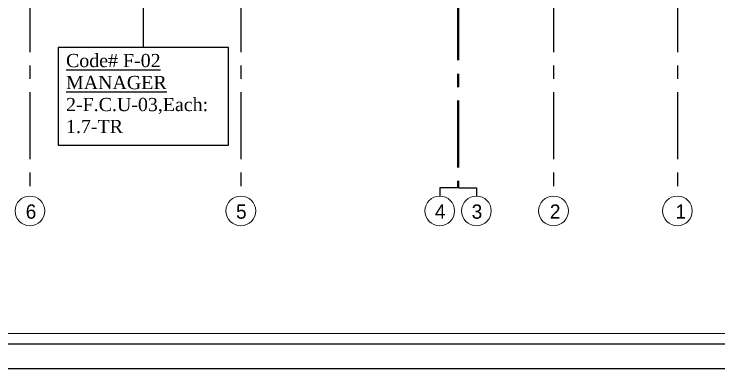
# Model space of a CAD drawing. Extents: x -659 to -592, y -249 to 29.
# Drawn here: x -618.66 to -605.3, y -209.41 to -202.68 of the extents above; entities that cross this region are included whole.
import ezdxf

# ---------------------------------------------------------------- set-up
doc = ezdxf.new("R2010")
doc.units = 0
doc.header["$MEASUREMENT"] = 0
doc.linetypes.add('CENTERX2', pattern=[101.6, 63.5, -12.7, 12.7, -12.7])
for name, color, linetype in [('AXIS', 1, 'CENTERX2'), ('CH.W.PIPING TEXT', 4, 'Continuous'), ('fram', 252, 'Continuous'), ('WALL', 4, 'Continuous')]:
    doc.layers.add(name, color=color, linetype=linetype)
doc.layers.add('AXIS-TXT', color=171, linetype='Continuous', lineweight=20)
doc.styles.add('AC', font='romans.shx', dxfattribs={"height": 0.2})
doc.styles.add('ARABY', font='sosa.shx')
doc.dimstyles.new('IHAB', dxfattribs={"dimscale": 0, "dimtxt": 0.15, "dimasz": 0.09, "dimexe": 0.18, "dimexo": 0.0625, "dimgap": 0, "dimtad": 0, "dimtih": 1, "dimtoh": 1, "dimzin": 0, "dimdsep": 46, "dimtxsty": 'ARABY', "dimcen": 0.03, "dimse1": 1, "dimse2": 1, "dimclrd": 36, "dimclrt": 42, "dimadec": 0, "dimazin": 0, "dimtfac": 1, "dimtmove": 1, "dimatfit": 3, "dimldrblk": 'ORIGIN', "dimfxl": 1, "dimtolj": 1, "dimtzin": 0, "dimarcsym": 0})

# ---------------------------------------------------------------- blocks, each defined once
blk = doc.blocks.new('DOT')
at = {"color": 0, "linetype": 'ByBlock'}
blk.add_line((-0.5, 0), (-1, 0), dxfattribs=at)
at = {"color": 0, "linetype": 'ByBlock', "const_width": 0.5}
blk.add_lwpolyline([(-0.25, 0, 1), (0.25, 0, 1)], format="xyb", close=True, dxfattribs=at)

msp = doc.modelspace()

# ---------------------------------------------------------------- linework, layer by layer
at = {"layer": 'AXIS', "color": 252, "linetype": 'CENTERX2', "ltscale": 0.02}
for p, q in [((-618.364, -173.685), (-618.364, -206.133)), ((-614.364, -173.685), (-614.364, -206.133)), ((-608.434, -173.685), (-608.434, -206.133)), ((-606.084, -173.685), (-606.084, -206.133)), ((-610.254, -173.842), (-610.254, -205.976)), ((-610.234, -173.842), (-610.234, -205.976)), ((-610.254, -205.976), (-610.592, -205.976)), ((-610.592, -205.976), (-610.592, -206.133)), ((-610.234, -205.976), (-609.896, -205.976)), ((-609.896, -205.976), (-609.896, -206.133))]:
    msp.add_line(p, q, dxfattribs=at)
at = {"layer": 'AXIS-TXT'}
for centre in [(-618.364, -206.415), (-614.364, -206.415), (-610.592, -206.415), (-609.896, -206.415), (-608.434, -206.415), (-606.084, -206.415)]:
    msp.add_circle(centre, 0.282, dxfattribs=at)
at = {"layer": 'CH.W.PIPING TEXT', "color": 34, "linetype": 'Continuous'}
msp.add_lwpolyline([(-617.83, -205.167), (-614.597, -205.167), (-614.597, -203.318), (-617.83, -203.318)], close=True, dxfattribs=at)
at = {"layer": 'fram'}
msp.add_line((-658.599, -208.932), (-594.553, -208.932), dxfattribs=at)
for points in [[(-659.076, -171.409), (-594.076, -171.409), (-594.076, -209.409), (-659.076, -209.409)], [(-602.129, -171.886), (-658.599, -171.886), (-658.599, -208.932), (-602.129, -208.932)]]:
    msp.add_lwpolyline(points, close=True, dxfattribs=at)
at = {"layer": 'WALL', "color": 252, "linetype": 'Continuous'}
msp.add_lwpolyline([(-602.321, -172.078, 0.0192, 0.0192, 0), (-658.407, -172.078, 0.0192, 0.0192, 0), (-658.407, -208.74, 0.0192, 0.0192, 0), (-602.321, -208.74, 0.0192, 0.0192, 0)], format="xyseb", close=True, dxfattribs=at)

# ---------------------------------------------------------------- texts
at = {"layer": 'AXIS-TXT', "style": 'ARABY'}
for s, p in [('6', (-618.444, -206.562, 0)), ('5', (-614.455, -206.562, 0)), ('4', (-610.683, -206.562, 0)), ('3', (-609.986, -206.562, 0)), ('2', (-608.503, -206.562, 0)), ('1', (-606.12, -206.562, 0))]:
    msp.add_text(s, height=0.27, dxfattribs=at).set_placement(p)
at = {"layer": 'CH.W.PIPING TEXT', "color": 47, "linetype": 'Continuous', "insert": (-617.679, -204.945), "char_height": 0.25, "width": 3.95146, "attachment_point": 7, "style": 'AC'}
msp.add_mtext('\\A1;{\\fTimes New Roman|b0|i0|c0|p18;\\L\\C3;Code# F-02\\PMANAGER\\P\\l\\C256;2-F.C.U-03,Each:\\C34;\\P1.7-TR}', dxfattribs=at)

# ---------------------------------------------------------------- leaders
at = {"layer": 'CH.W.PIPING TEXT', "color": 47, "linetype": 'Continuous'}
msp.add_leader([(-616.214, -200.018), (-616.214, -203.318)], dimstyle='IHAB', override={"dimscale": 1, "dimasz": 0.3, "dimclrd": 47, "dimldrblk": 'DOT'}, dxfattribs=at)

doc.saveas('drawing.dxf')
